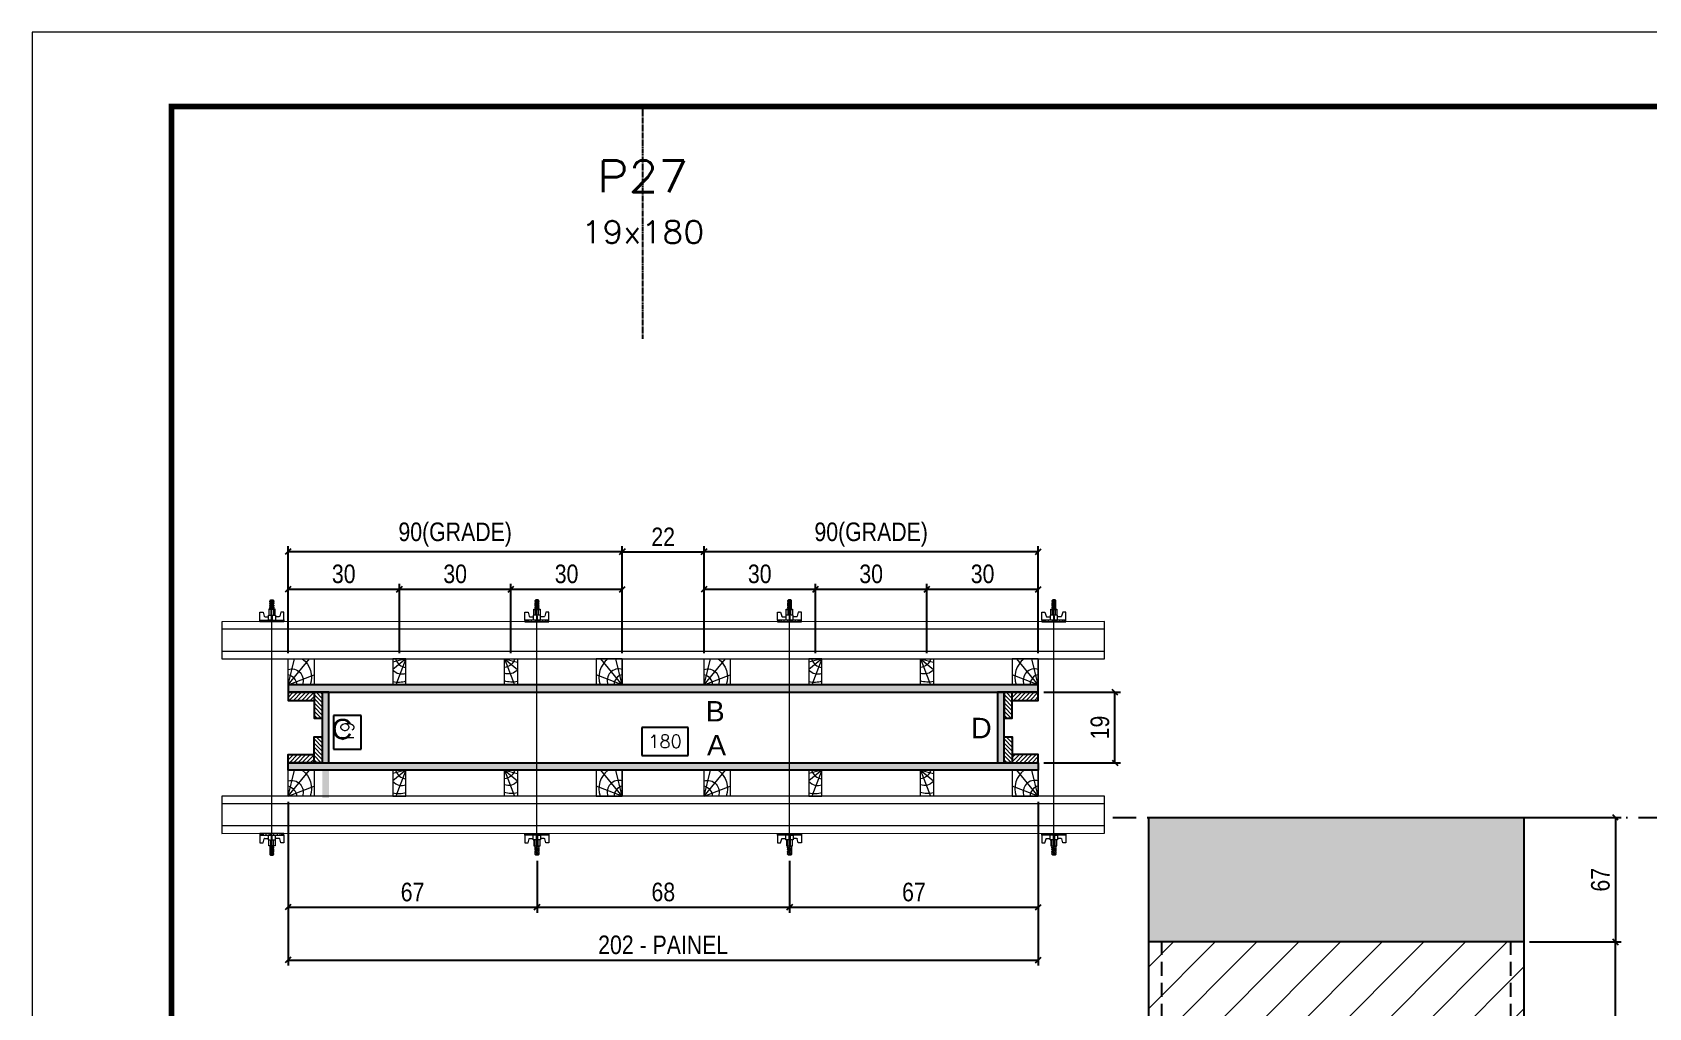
# Model space of a CAD drawing. Extents: x 14400 to 24104, y -21631 to 6985.
# Drawn here: x 17597 to 18467, y -1580 to -1055 of the extents above; entities that cross this region are included whole.
import ezdxf
from ezdxf.enums import TextEntityAlignment as Align

# ---------------------------------------------------------------- set-up
doc = ezdxf.new("R2010")
doc.units = 0
for name, pattern in [('DASHED', [0.75, 0.5, -0.25]), ('DIVIDE2', [0.625, 0.25, -0.125, 0, -0.125, 0, -0.125]), ('HIDDEN', [0.375, 0.25, -0.125])]:
    doc.linetypes.add(name, pattern=pattern)
for name, color, linetype in [('CHAPA', 1, 'Continuous'), ('COTA', 241, 'Continuous'), ('MEIO_PONT', 93, 'Continuous'), ('Nível', 160, 'Continuous'), ('Painéis', 200, 'Continuous'), ('SARR_2.2x7', 40, 'Continuous'), ('SARRAFO', 251, 'Continuous'), ('Texto de Titulo', 7, 'Continuous'), ('Texto Qtd Sarr', 242, 'Continuous'), ('TEXTO_GERAL', 7, 'Continuous')]:
    doc.layers.add(name, color=color, linetype=linetype)
for name, color, linetype, lineweight in [('Folhas', 255, 'Continuous', 9), ('Hachura', 251, 'Continuous', 9), ('Madeira', 126, 'Continuous', 18), ('Perfil Metálico', 224, 'Continuous', 18), ('SARRAFO DE PRESSAO', 251, 'DASHED', 9), ('Texto Seção', 7, 'Continuous', 15)]:
    doc.layers.add(name, color=color, linetype=linetype, lineweight=lineweight)
doc.styles.add('ARIAL', font='arial.ttf')
doc.styles.add('COTA TECNICA', font='techl___.ttf', dxfattribs={"height": 10})
doc.styles.add('COTA TECNICA 2X', font='techl___.ttf', dxfattribs={"height": 10})
doc.styles.add('ROMANS', font='romans.shx')
doc.dimstyles.new('PAINEL', dxfattribs={"dimtxt": 10, "dimasz": 3, "dimexe": 3, "dimexo": 3, "dimgap": 3, "dimtad": 1, "dimdec": 1, "dimzin": 12, "dimdsep": 46, "dimtxsty": 'COTA TECNICA', "dimblk1": 'OBLIQUE', "dimblk2": 'OBLIQUE', "dimsah": 1, "dimcen": 0.9, "dimclrd": 4, "dimclre": 4, "dimclrt": 240, "dimadec": 1, "dimazin": 3, "dimtfac": 1, "dimtdec": 1, "dimtmove": 0, "dimatfit": 3, "dimfxl": 1, "dimtolj": 1, "dimtzin": 12, "dimarcsym": 0})
doc.dimstyles.new('SECAO PILAR', dxfattribs={"dimtxt": 10, "dimasz": 3, "dimexe": 3, "dimexo": 3, "dimgap": 3, "dimtad": 1, "dimdec": 1, "dimlfac": 0.5, "dimzin": 12, "dimdsep": 46, "dimtxsty": 'COTA TECNICA 2X', "dimblk1": 'OBLIQUE', "dimblk2": 'OBLIQUE', "dimsah": 1, "dimcen": 0.9, "dimclrd": 256, "dimclre": 256, "dimclrt": 256, "dimadec": 1, "dimazin": 3, "dimtfac": 1, "dimtdec": 1, "dimtmove": 0, "dimatfit": 3, "dimfxl": 1, "dimtolj": 1, "dimtzin": 12, "dimarcsym": 0})
doc.dimstyles.new('SECÇÃO 2', dxfattribs={"dimtxt": 7, "dimasz": 6, "dimexe": 0.18, "dimexo": 2, "dimgap": -4, "dimtad": 3, "dimdec": 1, "dimlfac": 0.5, "dimzin": 12, "dimdsep": 46, "dimtxsty": 'ROMANS', "dimblk": 'ARCHTICK', "dimcen": 0.09, "dimse1": 1, "dimse2": 1, "dimsd1": 1, "dimsd2": 1, "dimclrd": 180, "dimclre": 5, "dimclrt": 1, "dimadec": 0, "dimazin": 3, "dimtfac": 1, "dimtdec": 1, "dimtofl": 0, "dimtmove": 0, "dimatfit": 3, "dimldrblk": 'ARCHTICK', "dimfxl": 1, "dimtolj": 1, "dimtzin": 0, "dimarcsym": 0})
pattern_1 = [(225, (8610.7295, -24339.967), (1.12253202, -1.12253202), [])]

# ---------------------------------------------------------------- blocks, each defined once
blk = doc.blocks.new('9999999999')
at = {"layer": 'Folhas'}
blk.add_lwpolyline([(98138.98, 34190.21), (99623.98, 34190.21), (99623.98, 35240.21), (98138.98, 35240.21)], close=True, dxfattribs=at)
at = {"layer": 'Folhas', "color": 30, "const_width": 3}
blk.add_lwpolyline([(98213.98, 34230.21), (99583.98, 34230.21), (99583.98, 35200.21), (98213.98, 35200.21)], close=True, dxfattribs=at)
blk = doc.blocks.new('*D1304')
at = {"layer": 'COTA', "color": 180, "lineweight": -2, "transparency": 16777216}
for p, q in [((17774.1, -1423.17), (17759.1, -1423.17)), ((17759.1, -1423.17), (17759.1, -1441.17)), ((17774.1, -1441.17), (17774.1, -1423.17)), ((17759.1, -1441.17), (17774.1, -1441.17))]:
    blk.add_line(p, q, dxfattribs=at)
at = {"layer": 'Defpoints', "color": 0, "transparency": 16777216}
for p in [(17774, -1410.56), (17774, -1448.56), (17778.1, -1448.56)]:
    blk.add_point(p, dxfattribs=at)
at = {"layer": 'COTA', "color": 1, "transparency": 16777216, "insert": (17766.6, -1432.17), "char_height": 7, "attachment_point": 5, "rotation": 90, "style": 'ROMANS'}
blk.add_mtext('\\A1;19', dxfattribs=at)
blk = doc.blocks.new('_ArchTick')
at = {"color": 0, "linetype": 'ByBlock', "const_width": 0.15}
blk.add_lwpolyline([(-0.5, -0.5), (0.5, 0.5)], dxfattribs=at)
blk = doc.blocks.new('*D1305')
at = {"layer": 'COTA', "color": 180, "lineweight": -2, "transparency": 16777216}
for p, q in [((17950.18, -1429.56), (17925.18, -1429.56)), ((17925.18, -1429.56), (17925.18, -1444.56)), ((17950.18, -1444.56), (17950.18, -1429.56)), ((17925.18, -1444.56), (17950.18, -1444.56))]:
    blk.add_line(p, q, dxfattribs=at)
at = {"layer": 'Defpoints', "color": 0, "transparency": 16777216}
for p in [(17756.68, -1448.56), (18116.68, -1448.56), (18116.68, -1448.56)]:
    blk.add_point(p, dxfattribs=at)
at = {"layer": 'COTA', "color": 1, "transparency": 16777216, "insert": (17937.68, -1437.06), "char_height": 7, "attachment_point": 5, "style": 'ROMANS'}
blk.add_mtext('\\A1;180', dxfattribs=at)
blk = doc.blocks.new('_Oblique')
at = {"color": 0, "linetype": 'ByBlock', "lineweight": -2}
blk.add_line((-0.5, -0.5), (0.5, 0.5), dxfattribs=at)
blk = doc.blocks.new('*D1306')
at = {"layer": 'COTA', "lineweight": -2, "transparency": 16777216}
for p, q in [((17734.68, -1469.55), (17734.68, -1557.72)), ((18138.68, -1469.51), (18138.68, -1557.72)), ((17734.68, -1554.72), (18138.68, -1554.72))]:
    blk.add_line(p, q, dxfattribs=at)
at = {"layer": 'Defpoints', "color": 0, "transparency": 16777216}
for p in [(17734.68, -1466.55), (18138.68, -1466.51), (18138.68, -1554.72)]:
    blk.add_point(p, dxfattribs=at)
at = {"layer": 'COTA', "lineweight": -2, "transparency": 16777216, "xscale": 3, "yscale": 3, "zscale": 3, "rotation": 180}
blk.add_blockref('_Oblique', (17734.68, -1554.72), dxfattribs=at)
at = {"layer": 'COTA', "lineweight": -2, "transparency": 16777216, "xscale": 3, "yscale": 3, "zscale": 3}
blk.add_blockref('_Oblique', (18138.68, -1554.72), dxfattribs=at)
at = {"layer": 'COTA', "transparency": 16777216, "insert": (17936.68, -1546.62), "char_height": 10, "attachment_point": 5, "style": 'COTA TECNICA 2X'}
blk.add_mtext('\\A1;202 - PAINEL', dxfattribs=at)
blk = doc.blocks.new('*D1307')
at = {"layer": 'COTA', "lineweight": -2, "transparency": 16777216}
for p, q in [((17734.68, -1469.56), (17734.68, -1529.3)), ((17868.75, -1501.33), (17868.75, -1529.3)), ((17734.68, -1526.3), (17868.75, -1526.3))]:
    blk.add_line(p, q, dxfattribs=at)
at = {"layer": 'Defpoints', "color": 0, "transparency": 16777216}
for p in [(17734.68, -1466.56), (17868.75, -1498.33), (17868.75, -1526.3)]:
    blk.add_point(p, dxfattribs=at)
at = {"layer": 'COTA', "lineweight": -2, "transparency": 16777216, "xscale": 3, "yscale": 3, "zscale": 3, "rotation": 180}
blk.add_blockref('_Oblique', (17734.68, -1526.3), dxfattribs=at)
at = {"layer": 'COTA', "lineweight": -2, "transparency": 16777216, "xscale": 3, "yscale": 3, "zscale": 3}
blk.add_blockref('_Oblique', (17868.75, -1526.3), dxfattribs=at)
at = {"layer": 'COTA', "transparency": 16777216, "insert": (17801.72, -1518.19), "char_height": 10, "attachment_point": 5, "style": 'COTA TECNICA 2X'}
blk.add_mtext('\\A1;67', dxfattribs=at)
blk = doc.blocks.new('*D1308')
at = {"layer": 'COTA', "lineweight": -2, "transparency": 16777216}
for p, q in [((18138.68, -1469.56), (18138.68, -1529.3)), ((18004.75, -1501.33), (18004.75, -1529.3)), ((18004.75, -1526.3), (18138.68, -1526.3))]:
    blk.add_line(p, q, dxfattribs=at)
at = {"layer": 'Defpoints', "color": 0, "transparency": 16777216}
for p in [(18138.68, -1466.56), (18004.75, -1498.33), (18138.68, -1526.3)]:
    blk.add_point(p, dxfattribs=at)
at = {"layer": 'COTA', "lineweight": -2, "transparency": 16777216, "xscale": 3, "yscale": 3, "zscale": 3, "rotation": 180}
blk.add_blockref('_Oblique', (18004.75, -1526.3), dxfattribs=at)
at = {"layer": 'COTA', "lineweight": -2, "transparency": 16777216, "xscale": 3, "yscale": 3, "zscale": 3}
blk.add_blockref('_Oblique', (18138.68, -1526.3), dxfattribs=at)
at = {"layer": 'COTA', "transparency": 16777216, "insert": (18071.72, -1518.19), "char_height": 10, "attachment_point": 5, "style": 'COTA TECNICA 2X'}
blk.add_mtext('\\A1;67', dxfattribs=at)
blk = doc.blocks.new('C')
at = {"layer": 'Hachura', "color": 0}
for p, q in [((0, 3.22), (0, -3.22)), ((0.45, 3.22), (0, 3.22)), ((0.46, 3.16), (0, 3.16)), ((0.46, 3.05), (0, 3.05)), ((0.46, 2.88), (0, 2.88)), ((0, 2.75), (0, -1.16)), ((0.46, 2.65), (0, 2.65)), ((0.46, 2.23), (0, 2.23)), ((0.46, 1.51), (0, 1.51)), ((0.39, 0.49), (0.17, 0.49)), ((0.45, -3.23), (0.45, 3.22)), ((0.45, 3.22), (2.58, 3.22)), ((1.74, 0.97), (0.45, 0.97)), ((1.45, 0.1), (0.45, 0.1)), ((1.35, 1.94), (1.35, 0.96)), ((2.58, 2.39), (1.47, 2.09)), ((1.74, -0.97), (1.74, 0.97)), ((1.74, 0.97), (1.74, 0.84)), ((1.74, 0.97), (1.74, 0.84)), ((1.74, 0.84), (3.35, 0.84)), ((3.35, 0.45), (1.74, 0.45)), ((2.58, 3.22), (2.58, 2.39)), ((3.32, 0.84), (3.32, -0.84)), ((3.35, 0.84), (3.35, -0.84)), ((3.68, 0.45), (3.35, 0.45)), ((3.84, -0.52), (3.35, 0.45)), ((3.35, 0.06), (3.67, -0.57)), ((3.68, 0.45), (4.16, -0.52)), ((3.72, 0.5), (4.25, -0.57)), ((4.37, -0.55), (3.83, 0.53)), ((4.15, 0.45), (3.93, 0.45)), ((4.42, -0.52), (3.93, 0.45)), ((4.15, 0.45), (4.26, 0.45)), ((4.26, 0.45), (4.74, -0.52)), ((4.3, 0.5), (4.83, -0.57)), ((4.95, -0.55), (4.41, 0.53)), ((4.51, 0.45), (4.84, 0.45)), ((5, -0.52), (4.51, 0.45)), ((4.84, 0.45), (5.32, -0.52)), ((4.88, 0.5), (5.41, -0.57)), ((5.53, -0.55), (4.99, 0.53)), ((5.58, -0.52), (5.09, 0.45)), ((5.42, 0.45), (5.09, 0.45)), ((5.58, -0.52), (5.09, 0.45)), ((5.42, 0.45), (5.74, -0.19)), ((5.46, 0.5), (5.74, -0.07)), ((5.74, 0.19), (5.57, 0.53)), ((5.74, 0.32), (5.68, 0.45)), ((5.68, 0.45), (5.74, 0.45)), ((5.74, 0.45), (5.9, 0.29)), ((5.74, 0.45), (5.74, -0.52)), ((5.9, -0.36), (5.9, 0.29)), ((0.45, 0), (0, 0)), ((0.46, -1.52), (0, -1.52)), ((0.46, -2.23), (0, -2.23)), ((0.46, -2.65), (0, -2.65)), ((0.46, -2.88), (0, -2.88)), ((0.46, -3.05), (0, -3.05)), ((0.46, -3.16), (0, -3.16)), ((0, -3.22), (2.57, -3.22)), ((0.08, -0.48), (0.29, -0.48)), ((0.29, -0.48), (0.4, -0.48)), ((0.45, 0), (0.45, -0.97)), ((0.45, -0.16), (1.45, -0.16)), ((0.45, -0.65), (0.45, -0.32)), ((0.45, -3.23), (0.45, -0.65)), ((0.45, -0.97), (1.74, -0.97)), ((1.35, -1.94), (1.35, -0.97)), ((2.58, -2.39), (1.47, -2.1)), ((3.35, -0.32), (1.74, -0.32)), ((3.35, -0.84), (1.74, -0.84)), ((2.58, -3.23), (2.58, -2.39)), ((3.35, -0.07), (3.58, -0.52)), ((3.35, -0.52), (3.58, -0.52)), ((3.84, -0.52), (4.16, -0.52)), ((4.42, -0.52), (4.74, -0.52)), ((4.63, -0.52), (4.74, -0.52)), ((5, -0.52), (5.32, -0.52)), ((5.58, -0.52), (5.74, -0.52)), ((5.74, -0.52), (5.9, -0.36)), ((5.74, -0.52), (5.74, -0.52))]:
    blk.add_line(p, q, dxfattribs=at)
for centre, radius, start, end in [((1.52, 1.94), 0.161, 104.7436, 180), ((1.44, -0.03), 0.129, 272.695, 87.305), ((3.81, 0.39), 0.143, 25.5688, 154.4312), ((4.39, 0.39), 0.143, 25.5688, 154.4312), ((4.97, 0.39), 0.143, 25.5688, 154.4312), ((5.55, 0.39), 0.143, 25.5688, 154.4312), ((0.17, -0.37), 0.174, 221.744, 317.8592), ((1.52, -1.94), 0.161, 180, 255.2564), ((3.71, -0.4), 0.174, 222.1408, 318.256), ((4.29, -0.4), 0.174, 222.1408, 318.256), ((4.87, -0.4), 0.174, 222.1408, 318.256), ((5.45, -0.4), 0.174, 222.1408, 318.256), ((5.61, -0.4), 0.174, 317.8592, 318.256)]:
    blk.add_arc(centre, radius, start, end, dxfattribs=at)
blk = doc.blocks.new('*D1309')
at = {"layer": 'COTA', "lineweight": -2, "transparency": 16777216}
for p, q in [((17868.75, -1501.33), (17868.75, -1529.3)), ((18004.75, -1501.33), (18004.75, -1529.3)), ((17868.75, -1526.3), (18004.75, -1526.3))]:
    blk.add_line(p, q, dxfattribs=at)
at = {"layer": 'Defpoints', "color": 0, "transparency": 16777216}
for p in [(17868.75, -1498.33), (18004.75, -1498.33), (18004.75, -1526.3)]:
    blk.add_point(p, dxfattribs=at)
at = {"layer": 'COTA', "lineweight": -2, "transparency": 16777216, "xscale": 3, "yscale": 3, "zscale": 3, "rotation": 180}
blk.add_blockref('_Oblique', (17868.75, -1526.3), dxfattribs=at)
at = {"layer": 'COTA', "lineweight": -2, "transparency": 16777216, "xscale": 3, "yscale": 3, "zscale": 3}
blk.add_blockref('_Oblique', (18004.75, -1526.3), dxfattribs=at)
at = {"layer": 'COTA', "transparency": 16777216, "insert": (17936.75, -1518.17), "char_height": 10, "attachment_point": 5, "style": 'COTA TECNICA 2X'}
blk.add_mtext('\\A1;68', dxfattribs=at)
blk = doc.blocks.new('*D1310')
at = {"layer": 'COTA', "lineweight": -2, "transparency": 16777216}
for p, q in [((17958.68, -1389.56), (17958.68, -1352.12)), ((17958.68, -1355.12), (18018.68, -1355.12)), ((18018.68, -1389.56), (18018.68, -1352.12))]:
    blk.add_line(p, q, dxfattribs=at)
at = {"layer": 'Defpoints', "color": 0, "transparency": 16777216}
for p in [(18018.68, -1355.12), (17958.68, -1392.56), (18018.68, -1392.56)]:
    blk.add_point(p, dxfattribs=at)
at = {"layer": 'COTA', "lineweight": -2, "transparency": 16777216, "xscale": 3, "yscale": 3, "zscale": 3, "rotation": 180}
blk.add_blockref('_Oblique', (17958.68, -1355.12), dxfattribs=at)
at = {"layer": 'COTA', "lineweight": -2, "transparency": 16777216, "xscale": 3, "yscale": 3, "zscale": 3}
blk.add_blockref('_Oblique', (18018.68, -1355.12), dxfattribs=at)
at = {"layer": 'COTA', "transparency": 16777216, "insert": (17988.68, -1346.9), "char_height": 10, "attachment_point": 5, "style": 'COTA TECNICA 2X'}
blk.add_mtext('\\A1;30', dxfattribs=at)
blk = doc.blocks.new('*D1311')
at = {"layer": 'COTA', "lineweight": -2, "transparency": 16777216}
for p, q in [((18018.68, -1389.56), (18018.68, -1352.12)), ((18018.68, -1355.12), (18078.68, -1355.12)), ((18078.68, -1389.56), (18078.68, -1352.12))]:
    blk.add_line(p, q, dxfattribs=at)
at = {"layer": 'Defpoints', "color": 0, "transparency": 16777216}
for p in [(18078.68, -1355.12), (18018.68, -1392.56), (18078.68, -1392.56)]:
    blk.add_point(p, dxfattribs=at)
at = {"layer": 'COTA', "lineweight": -2, "transparency": 16777216, "xscale": 3, "yscale": 3, "zscale": 3, "rotation": 180}
blk.add_blockref('_Oblique', (18018.68, -1355.12), dxfattribs=at)
at = {"layer": 'COTA', "lineweight": -2, "transparency": 16777216, "xscale": 3, "yscale": 3, "zscale": 3}
blk.add_blockref('_Oblique', (18078.68, -1355.12), dxfattribs=at)
at = {"layer": 'COTA', "transparency": 16777216, "insert": (18048.68, -1346.9), "char_height": 10, "attachment_point": 5, "style": 'COTA TECNICA 2X'}
blk.add_mtext('\\A1;30', dxfattribs=at)
blk = doc.blocks.new('*D1312')
at = {"layer": 'COTA', "lineweight": -2, "transparency": 16777216}
for p, q in [((18078.68, -1389.56), (18078.68, -1352.12)), ((18078.68, -1355.12), (18138.68, -1355.12)), ((18138.68, -1389.56), (18138.68, -1352.12))]:
    blk.add_line(p, q, dxfattribs=at)
at = {"layer": 'Defpoints', "color": 0, "transparency": 16777216}
for p in [(18138.68, -1355.12), (18078.68, -1392.56), (18138.68, -1392.56)]:
    blk.add_point(p, dxfattribs=at)
at = {"layer": 'COTA', "lineweight": -2, "transparency": 16777216, "xscale": 3, "yscale": 3, "zscale": 3, "rotation": 180}
blk.add_blockref('_Oblique', (18078.68, -1355.12), dxfattribs=at)
at = {"layer": 'COTA', "lineweight": -2, "transparency": 16777216, "xscale": 3, "yscale": 3, "zscale": 3}
blk.add_blockref('_Oblique', (18138.68, -1355.12), dxfattribs=at)
at = {"layer": 'COTA', "transparency": 16777216, "insert": (18108.68, -1346.9), "char_height": 10, "attachment_point": 5, "style": 'COTA TECNICA 2X'}
blk.add_mtext('\\A1;30', dxfattribs=at)
blk = doc.blocks.new('*D1313')
at = {"layer": 'COTA', "lineweight": -2, "transparency": 16777216}
for p, q in [((17958.68, -1389.56), (17958.68, -1331.92)), ((18138.68, -1334.92), (17958.68, -1334.92)), ((18138.68, -1389.56), (18138.68, -1331.92))]:
    blk.add_line(p, q, dxfattribs=at)
at = {"layer": 'Defpoints', "color": 0, "transparency": 16777216}
for p in [(17958.68, -1334.92), (17958.68, -1392.56), (18138.68, -1392.56)]:
    blk.add_point(p, dxfattribs=at)
at = {"layer": 'COTA', "lineweight": -2, "transparency": 16777216, "xscale": 3, "yscale": 3, "zscale": 3, "rotation": 180}
blk.add_blockref('_Oblique', (17958.68, -1334.92), dxfattribs=at)
at = {"layer": 'COTA', "lineweight": -2, "transparency": 16777216, "xscale": 3, "yscale": 3, "zscale": 3}
blk.add_blockref('_Oblique', (18138.68, -1334.92), dxfattribs=at)
at = {"layer": 'COTA', "transparency": 16777216, "insert": (18048.68, -1325.7), "char_height": 10, "attachment_point": 5, "style": 'COTA TECNICA 2X'}
blk.add_mtext('\\A1;90(GRADE)', dxfattribs=at)
blk = doc.blocks.new('*D1314')
at = {"layer": 'COTA', "lineweight": -2, "transparency": 16777216}
for p, q in [((18141.68, -1410.56), (18182.98, -1410.56)), ((18179.98, -1448.56), (18179.98, -1410.56)), ((18141.68, -1448.56), (18182.98, -1448.56))]:
    blk.add_line(p, q, dxfattribs=at)
at = {"layer": 'Defpoints', "color": 0, "transparency": 16777216}
for p in [(18138.68, -1410.56), (18179.98, -1410.56), (18138.68, -1448.56)]:
    blk.add_point(p, dxfattribs=at)
at = {"layer": 'COTA', "lineweight": -2, "transparency": 16777216, "xscale": 3, "yscale": 3, "zscale": 3}
for p, rotation in [((18179.98, -1410.56), 90), ((18179.98, -1448.56), 270)]:
    blk.add_blockref('_Oblique', p, dxfattribs=dict(at, rotation=rotation))
at = {"layer": 'COTA', "transparency": 16777216, "insert": (18171.89, -1429.56), "char_height": 10, "attachment_point": 5, "rotation": 90, "style": 'COTA TECNICA 2X'}
blk.add_mtext('\\A1;19', dxfattribs=at)
blk = doc.blocks.new('PONTALETE')
at = {"layer": 'Madeira'}
for q in [(2.71, 7), (7, 5.76), (7, 1.74)]:
    blk.add_line((0, 0), q, dxfattribs=at)
blk.add_lwpolyline([(0, 0), (7, 0), (7, 7), (0, 7)], close=True, dxfattribs=at)
for centre, radius, start, end in [((2.04, 0.06), 6.23, 37.2818, 109.0913), ((1.09, 0.9), 3.19, 343.603, 109.9847), ((-0.21, -0.78), 3.09, 14.6322, 86.0383)]:
    blk.add_arc(centre, radius, start, end, dxfattribs=at)
blk = doc.blocks.new('MEIO PONTALETE')
at = {"layer": 'Madeira'}
for q in [(2.71, 7), (3.5, 2.88), (3.5, 0.87)]:
    blk.add_line((0, 0), q, dxfattribs=at)
blk.add_lwpolyline([(0, 0), (3.5, 0), (3.5, 7), (0, 7)], close=True, dxfattribs=at)
for centre, radius, start, end in [((2.04, 0.06), 6.23, 76.4499, 109.0913), ((1.09, 0.9), 3.19, 40.9063, 109.9847), ((-0.21, -0.78), 3.09, 14.6322, 86.0383)]:
    blk.add_arc(centre, radius, start, end, dxfattribs=at)
blk = doc.blocks.new('*D1315')
at = {"layer": 'COTA', "lineweight": -2, "transparency": 16777216}
for p, q in [((17734.66, -1389.56), (17734.66, -1352.12)), ((17734.66, -1355.12), (17794.66, -1355.12)), ((17794.66, -1389.56), (17794.66, -1352.12))]:
    blk.add_line(p, q, dxfattribs=at)
at = {"layer": 'Defpoints', "color": 0, "transparency": 16777216}
for p in [(17794.66, -1355.12), (17734.66, -1392.56), (17794.66, -1392.56)]:
    blk.add_point(p, dxfattribs=at)
at = {"layer": 'COTA', "lineweight": -2, "transparency": 16777216, "xscale": 3, "yscale": 3, "zscale": 3, "rotation": 180}
blk.add_blockref('_Oblique', (17734.66, -1355.12), dxfattribs=at)
at = {"layer": 'COTA', "lineweight": -2, "transparency": 16777216, "xscale": 3, "yscale": 3, "zscale": 3}
blk.add_blockref('_Oblique', (17794.66, -1355.12), dxfattribs=at)
at = {"layer": 'COTA', "transparency": 16777216, "insert": (17764.66, -1346.9), "char_height": 10, "attachment_point": 5, "style": 'COTA TECNICA 2X'}
blk.add_mtext('\\A1;30', dxfattribs=at)
blk = doc.blocks.new('*D1316')
at = {"layer": 'COTA', "lineweight": -2, "transparency": 16777216}
for p, q in [((17794.66, -1389.56), (17794.66, -1352.12)), ((17794.66, -1355.12), (17854.66, -1355.12)), ((17854.66, -1389.56), (17854.66, -1352.12))]:
    blk.add_line(p, q, dxfattribs=at)
at = {"layer": 'Defpoints', "color": 0, "transparency": 16777216}
for p in [(17854.66, -1355.12), (17794.66, -1392.56), (17854.66, -1392.56)]:
    blk.add_point(p, dxfattribs=at)
at = {"layer": 'COTA', "lineweight": -2, "transparency": 16777216, "xscale": 3, "yscale": 3, "zscale": 3, "rotation": 180}
blk.add_blockref('_Oblique', (17794.66, -1355.12), dxfattribs=at)
at = {"layer": 'COTA', "lineweight": -2, "transparency": 16777216, "xscale": 3, "yscale": 3, "zscale": 3}
blk.add_blockref('_Oblique', (17854.66, -1355.12), dxfattribs=at)
at = {"layer": 'COTA', "transparency": 16777216, "insert": (17824.66, -1346.9), "char_height": 10, "attachment_point": 5, "style": 'COTA TECNICA 2X'}
blk.add_mtext('\\A1;30', dxfattribs=at)
blk = doc.blocks.new('*D1317')
at = {"layer": 'COTA', "lineweight": -2, "transparency": 16777216}
for p, q in [((17854.66, -1389.56), (17854.66, -1352.12)), ((17854.66, -1355.12), (17914.66, -1355.12)), ((17914.66, -1389.56), (17914.66, -1352.12))]:
    blk.add_line(p, q, dxfattribs=at)
at = {"layer": 'Defpoints', "color": 0, "transparency": 16777216}
for p in [(17914.66, -1355.12), (17854.66, -1392.56), (17914.66, -1392.56)]:
    blk.add_point(p, dxfattribs=at)
at = {"layer": 'COTA', "lineweight": -2, "transparency": 16777216, "xscale": 3, "yscale": 3, "zscale": 3, "rotation": 180}
blk.add_blockref('_Oblique', (17854.66, -1355.12), dxfattribs=at)
at = {"layer": 'COTA', "lineweight": -2, "transparency": 16777216, "xscale": 3, "yscale": 3, "zscale": 3}
blk.add_blockref('_Oblique', (17914.66, -1355.12), dxfattribs=at)
at = {"layer": 'COTA', "transparency": 16777216, "insert": (17884.66, -1346.9), "char_height": 10, "attachment_point": 5, "style": 'COTA TECNICA 2X'}
blk.add_mtext('\\A1;30', dxfattribs=at)
blk = doc.blocks.new('*D1318')
at = {"layer": 'COTA', "lineweight": -2, "transparency": 16777216}
for p, q in [((17734.66, -1389.56), (17734.66, -1331.92)), ((17914.66, -1334.92), (17734.66, -1334.92)), ((17914.66, -1389.56), (17914.66, -1331.92))]:
    blk.add_line(p, q, dxfattribs=at)
at = {"layer": 'Defpoints', "color": 0, "transparency": 16777216}
for p in [(17734.66, -1334.92), (17734.66, -1392.56), (17914.66, -1392.56)]:
    blk.add_point(p, dxfattribs=at)
at = {"layer": 'COTA', "lineweight": -2, "transparency": 16777216, "xscale": 3, "yscale": 3, "zscale": 3, "rotation": 180}
blk.add_blockref('_Oblique', (17734.66, -1334.92), dxfattribs=at)
at = {"layer": 'COTA', "lineweight": -2, "transparency": 16777216, "xscale": 3, "yscale": 3, "zscale": 3}
blk.add_blockref('_Oblique', (17914.66, -1334.92), dxfattribs=at)
at = {"layer": 'COTA', "transparency": 16777216, "insert": (17824.66, -1325.7), "char_height": 10, "attachment_point": 5, "style": 'COTA TECNICA 2X'}
blk.add_mtext('\\A1;90(GRADE)', dxfattribs=at)
blk = doc.blocks.new('*D1319')
at = {"layer": 'COTA', "lineweight": -2, "transparency": 16777216}
for p, q in [((17914.68, -1389.59), (17914.68, -1331.92)), ((17914.68, -1334.92), (17958.68, -1334.92)), ((17958.68, -1389.59), (17958.68, -1331.92))]:
    blk.add_line(p, q, dxfattribs=at)
at = {"layer": 'Defpoints', "color": 0, "transparency": 16777216}
for p in [(17958.68, -1334.92), (17914.68, -1392.59), (17958.68, -1392.59)]:
    blk.add_point(p, dxfattribs=at)
at = {"layer": 'COTA', "lineweight": -2, "transparency": 16777216, "xscale": 3, "yscale": 3, "zscale": 3, "rotation": 180}
blk.add_blockref('_Oblique', (17914.68, -1334.92), dxfattribs=at)
at = {"layer": 'COTA', "lineweight": -2, "transparency": 16777216, "xscale": 3, "yscale": 3, "zscale": 3}
blk.add_blockref('_Oblique', (17958.68, -1334.92), dxfattribs=at)
at = {"layer": 'COTA', "transparency": 16777216, "insert": (17936.68, -1326.92), "char_height": 10, "attachment_point": 5, "style": 'COTA TECNICA 2X'}
blk.add_mtext('\\A1;22', dxfattribs=at)
blk = doc.blocks.new('titulo1')
at = {"layer": 'Defpoints', "color": 252, "linetype": 'HIDDEN', "ltscale": 2}
blk.add_line((0, 0), (0, 125), dxfattribs=at)
at = {"layer": 'Defpoints', "style": 'ROMANS', "oblique": 15}
blk.add_attdef('FOLHA', text='', height=10, dxfattribs=at).set_placement((0, 15.58), align=Align.MIDDLE_CENTER)
at = {"layer": 'Texto Qtd Sarr', "color": 3, "style": 'ROMANS', "oblique": 15}
for tag, height, p in [('TITULO', 17, (0, 71.45)), ('SEÇÃO', 12, (0, 41.55))]:
    blk.add_attdef(tag, text='', height=height, dxfattribs=at).set_placement(p, align=Align.MIDDLE_CENTER)
blk = doc.blocks.new('*D1326')
at = {"layer": 'COTA', "color": 4, "lineweight": -2, "transparency": 16777216}
for p, q in [((18403.15, -1545.02), (18452.52, -1545.02)), ((18449.52, -1642.02), (18449.52, -1545.02)), ((18403.15, -1642.02), (18452.52, -1642.02))]:
    blk.add_line(p, q, dxfattribs=at)
at = {"layer": 'Defpoints', "color": 0, "transparency": 16777216}
for p in [(18400.15, -1545.02), (18449.52, -1545.02), (18400.15, -1642.02)]:
    blk.add_point(p, dxfattribs=at)
at = {"layer": 'COTA', "color": 4, "lineweight": -2, "transparency": 16777216, "xscale": 3, "yscale": 3, "zscale": 3}
for p, rotation in [((18449.52, -1545.02), 90), ((18449.52, -1642.02), 270)]:
    blk.add_blockref('_Oblique', p, dxfattribs=dict(at, rotation=rotation))
at = {"layer": 'COTA', "color": 240, "transparency": 16777216, "insert": (18441.42, -1593.52), "char_height": 10, "attachment_point": 5, "rotation": 90, "style": 'COTA TECNICA'}
blk.add_mtext('\\A1;97', dxfattribs=at)
blk = doc.blocks.new('*D2077')
at = {"layer": 'COTA', "color": 4, "lineweight": -2, "transparency": 16777216}
for p, q in [((18403.15, -1478.02), (18452.52, -1478.02)), ((18449.52, -1478.02), (18449.52, -1545.02)), ((18403.15, -1545.02), (18452.52, -1545.02))]:
    blk.add_line(p, q, dxfattribs=at)
at = {"layer": 'Defpoints', "color": 0, "transparency": 16777216}
for p in [(18400.15, -1478.02), (18400.15, -1545.02), (18449.52, -1545.02)]:
    blk.add_point(p, dxfattribs=at)
at = {"layer": 'COTA', "color": 4, "lineweight": -2, "transparency": 16777216, "xscale": 3, "yscale": 3, "zscale": 3}
for p, rotation in [((18449.52, -1478.02), 90), ((18449.52, -1545.02), 270)]:
    blk.add_blockref('_Oblique', p, dxfattribs=dict(at, rotation=rotation))
at = {"layer": 'COTA', "color": 240, "transparency": 16777216, "insert": (18441.42, -1511.52), "char_height": 10, "attachment_point": 5, "rotation": 90, "style": 'COTA TECNICA'}
blk.add_mtext('\\A1;67', dxfattribs=at)

msp = doc.modelspace()

# ---------------------------------------------------------------- hatches: boundary and pattern name
at = {"layer": 'COTA'}
h = msp.add_hatch(dxfattribs=at)
h.set_pattern_fill('AR-CONC', color=256, scale=0.03)
h.set_pattern_definition([(50, (-62.4107, 0), (5.4655401, -0.4781726), [0.5715, -6.2865]), (355, (-62.4107, 0), (-1.0573026, 5.7317054), [0.4572, -5.0292175]), (100.451445, (-61.955, -0.04), (4.4082374, 5.2535326), [0.4857003, -5.3427073]), (46.1842, (-62.411, 1.524), (8.1323712, -1.2612698), [0.85725, -9.42975]), (96.63556, (-61.733, 1.419), (7.122124, 7.4227837), [0.7285507, -8.0140682]), (351.18415, (-62.411, 1.524), (7.122124, 7.4227837), [0.685799, -7.543792]), (21, (-61.6487, 1.143), (4.5484317, -3.067956), [0.5715, -6.2865]), (326, (-61.6487, 1.143), (1.8540609, 5.525639), [0.4572, -5.0292]), (71.451445, (-61.2697, 0.8873), (6.4024926, 2.457683), [0.4857003, -5.3426981]), (37.5, (-62.4107, 0), (0.0926581, 2.53665117), [0, -4.96824, 0, -5.1054, 0, -5.04825]), (7.5, (-62.4107, 0), (2.00458988, 3.00541724), [0, -2.91084, 0, -4.85394, 0, -1.92405]), (327.5, (-64.11, 0), (4.06771786, -0.17186232), [0, -1.905, 0, -5.9436, 0, -7.8867]), (317.5, (-64.872, 0), (4.44387544, 0.7627947), [0, -2.4765, 0, -3.94716, 0, -5.6007])])
h.paths.add_polyline_path([(18400.15, -1545.02), (18400.15, -1478.02), (18198.15, -1478.02), (18198.15, -1545.02)])
at = {"layer": 'Hachura'}
h = msp.add_hatch(color=256, dxfattribs=at)
h.dxf.hatch_style = 1
h.paths.add_polyline_path([(18138.68, -1410.56), (18138.68, -1406.56), (17734.68, -1406.56), (17734.68, -1410.56)])
h = msp.add_hatch(dxfattribs=at)
h.set_pattern_fill('ANSI31', color=256, scale=0.5, angle=180, style=0)
h.set_pattern_definition(pattern_1)
h.paths.add_polyline_path([(17748.68, -1410.56), (17748.68, -1414.96), (17734.68, -1414.96), (17734.68, -1410.56)])
h = msp.add_hatch(dxfattribs=at)
h.set_pattern_fill('ANSI31', color=256, scale=0.5, angle=270, style=0)
h.set_pattern_definition([(315, (40644.4895, -10913.5106), (1.12253202, 1.12253202), [])])
h.paths.add_polyline_path([(17753.08, -1424.56), (17748.68, -1424.56), (17748.68, -1410.56), (17753.08, -1410.56)])
h = msp.add_hatch(color=256, dxfattribs=at)
h.dxf.hatch_style = 1
h.paths.add_polyline_path([(17753.08, -1467.56), (17756.68, -1467.56), (17756.68, -1410.56), (17753.08, -1410.56)])
h = msp.add_hatch(color=256, dxfattribs=at)
h.dxf.hatch_style = 1
h.paths.add_polyline_path([(18116.68, -1448.56), (18120.28, -1448.56), (18120.28, -1410.56), (18116.68, -1410.56)])
h = msp.add_hatch(dxfattribs=at)
h.set_pattern_fill('ANSI31', color=256, scale=0.5, angle=270, style=0)
h.set_pattern_definition([(315, (41016.0895, -10913.5106), (1.12253202, 1.12253202), [])])
h.paths.add_polyline_path([(18124.68, -1424.56), (18120.28, -1424.56), (18120.28, -1410.56), (18124.68, -1410.56)])
h = msp.add_hatch(dxfattribs=at)
h.set_pattern_fill('ANSI31', color=256, scale=0.5, angle=180, style=0)
h.set_pattern_definition([(225, (9000.7295, -24339.967), (1.12253202, -1.12253202), [])])
h.paths.add_polyline_path([(18138.68, -1410.56), (18138.68, -1414.96), (18124.68, -1414.96), (18124.68, -1410.56)])
h = msp.add_hatch(dxfattribs=at)
h.set_pattern_fill('ANSI31', color=256, scale=0.5, angle=270, style=0)
h.set_pattern_definition([(315, (40644.4895, -10901.5106), (1.12253202, 1.12253202), [])])
h.paths.add_polyline_path([(17753.08, -1434.56), (17748.68, -1434.56), (17748.68, -1448.56), (17753.08, -1448.56)])
h = msp.add_hatch(dxfattribs=at)
h.set_pattern_fill('ANSI31', color=256, scale=0.5, angle=270, style=0)
h.set_pattern_definition([(315, (41016.0895, -10901.5106), (1.12253202, 1.12253202), [])])
h.paths.add_polyline_path([(18124.68, -1434.56), (18120.28, -1434.56), (18120.28, -1448.56), (18124.68, -1448.56)])
h = msp.add_hatch(dxfattribs=at)
h.set_pattern_fill('ANSI31', color=256, scale=0.5, angle=180, style=0)
h.set_pattern_definition(pattern_1)
h.paths.add_polyline_path([(17748.68, -1448.56), (17748.68, -1444.16), (17734.68, -1444.16), (17734.68, -1448.56)])
h = msp.add_hatch(dxfattribs=at)
h.set_pattern_fill('ANSI31', color=256, scale=0.5, angle=180, style=0)
h.set_pattern_definition([(225, (8635.7295, -24339.967), (1.12253202, -1.12253202), [])])
h.paths.add_polyline_path([(18124.68, -1448.56), (18124.68, -1444.16), (18138.68, -1444.16), (18138.68, -1448.56)])
h = msp.add_hatch(color=256, dxfattribs=at)
h.dxf.hatch_style = 1
h.paths.add_polyline_path([(18138.68, -1448.56), (18138.68, -1452.56), (17734.68, -1452.56), (17734.68, -1448.56)])
at = {"layer": 'Hachura', "linetype": 'ByBlock'}
h = msp.add_hatch(dxfattribs=at)
h.set_pattern_fill('ANSI31', color=256, scale=5)
h.paths.add_polyline_path([(18400.15, -1545.02), (18198.15, -1545.02), (18198.15, -1642.02), (18400.15, -1642.02)])
h.paths.add_polyline_path([(18400.15, -1642.02), (18198.15, -1642.02), (18198.15, -1764.02), (18400.15, -1764.02)])
h.paths.add_polyline_path([(18718.13, -1642.02), (18516.13, -1642.02), (18516.13, -1764.02), (18718.13, -1764.02)])
h.paths.add_polyline_path([(18718.13, -1616.02), (18516.13, -1616.02), (18516.13, -1642.02), (18718.13, -1642.02)])
h.paths.add_polyline_path([(18718.13, -1494.02), (18516.13, -1494.02), (18516.13, -1616.02), (18718.13, -1616.02)])

# ---------------------------------------------------------------- linework, layer by layer
at = {"layer": 'CHAPA'}
for points in [[(18138.68, -1410.56), (18138.68, -1406.56), (17734.68, -1406.56), (17734.68, -1410.56)], [(18116.68, -1448.56), (18120.28, -1448.56), (18120.28, -1410.56), (18116.68, -1410.56)], [(18138.68, -1448.56), (18138.68, -1452.56), (17734.68, -1452.56), (17734.68, -1448.56)]]:
    msp.add_lwpolyline(points, close=True, dxfattribs=at)
msp.add_lwpolyline([(17753.08, -1448.56), (17756.68, -1448.56), (17756.68, -1410.56), (17753.08, -1410.56), (17753.08, -1448.56)], dxfattribs=at)
at = {"layer": 'COTA'}
for p, q in [((18198.15, -1545.02), (18198.15, -1478.02)), ((18198.15, -1478.02), (18400.15, -1478.02)), ((18400.15, -1478.02), (18400.15, -1545.02))]:
    msp.add_line(p, q, dxfattribs=at)
at = {"layer": 'Hachura'}
for p, q in [((17725.99, -1497.33), (17725.99, -1365.59)), ((17868.68, -1497.33), (17868.68, -1365.59)), ((18004.68, -1497.33), (18004.68, -1365.59)), ((18147.07, -1497.33), (18147.07, -1365.59))]:
    msp.add_line(p, q, dxfattribs=at)
at = {"layer": 'Madeira'}
for points in [[(17734.68, -1406.56), (17734.68, -1392.56), (17914.68, -1392.56), (17914.68, -1406.56)], [(17958.68, -1406.56), (17958.68, -1392.56), (18138.68, -1392.56), (18138.68, -1406.56)], [(17734.68, -1466.56), (17734.68, -1452.56), (17914.68, -1452.56), (17914.68, -1466.56)], [(17958.68, -1466.56), (17958.68, -1452.56), (18138.68, -1452.56), (18138.68, -1466.56)]]:
    msp.add_lwpolyline(points, close=True, dxfattribs=at)
at = {"layer": 'Nível', "color": 4, "linetype": 'DIVIDE2', "ltscale": 50}
msp.add_line((18178.83, -1478.02), (19041.97, -1478.02), dxfattribs=at)
at = {"layer": 'Painéis'}
for p, q in [((18198.15, -1764.02), (18198.15, -1545.02)), ((18400.15, -1545.02), (18198.15, -1545.02)), ((18400.15, -1545.02), (18400.15, -1764.02))]:
    msp.add_line(p, q, dxfattribs=at)
at = {"layer": 'Perfil Metálico'}
for p, q in [((18174.4, -1376.62), (17698.96, -1376.62)), ((18174.4, -1388.62), (17698.96, -1388.62)), ((18174.4, -1470.56), (17698.96, -1470.56)), ((18174.4, -1482.56), (17698.96, -1482.56))]:
    msp.add_line(p, q, dxfattribs=at)
for points in [[(18174.4, -1392.56), (18174.4, -1372.56), (17698.96, -1372.62), (17698.96, -1392.62)], [(17698.96, -1466.56), (17698.96, -1486.56), (18174.4, -1486.5), (18174.4, -1466.5)]]:
    msp.add_lwpolyline(points, close=True, dxfattribs=at)
at = {"layer": 'SARR_2.2x7', "linetype": 'HIDDEN', "ltscale": 30}
for p, q in [((18205.15, -1642.02), (18205.15, -1545.02)), ((18393.15, -1642.02), (18393.15, -1545.02))]:
    msp.add_line(p, q, dxfattribs=at)
at = {"layer": 'SARRAFO'}
for points in [[(17748.68, -1410.56), (17734.68, -1410.56), (17734.68, -1414.96), (17748.68, -1414.96)], [(17753.08, -1410.56), (17748.68, -1410.56), (17748.68, -1424.56), (17753.08, -1424.56)], [(18124.68, -1414.96), (18138.68, -1414.96), (18138.68, -1410.56), (18124.68, -1410.56)], [(17753.08, -1448.56), (17748.68, -1448.56), (17748.68, -1434.56), (17753.08, -1434.56)], [(17748.68, -1448.56), (17734.68, -1448.56), (17734.68, -1444.16), (17748.68, -1444.16)], [(18124.68, -1448.56), (18138.68, -1448.56), (18138.68, -1444.16), (18124.68, -1444.16)]]:
    msp.add_lwpolyline(points, dxfattribs=at)
for points in [[(18120.28, -1410.56), (18120.28, -1424.56), (18124.68, -1424.56), (18124.68, -1410.56)], [(18120.28, -1448.56), (18120.28, -1434.56), (18124.68, -1434.56), (18124.68, -1448.56)]]:
    msp.add_lwpolyline(points, close=True, dxfattribs=at)

# ---------------------------------------------------------------- block references
at = {"layer": 'Hachura', "linetype": 'Continuous', "yscale": 2, "zscale": 2}
for p, xscale, rotation in [((17726, -1372.59), -2, 270), ((17868.67, -1372.59), 2, 90.00000000000001), ((18004.67, -1372.59), 2, 90.00000000000001), ((18147.06, -1372.59), 2, 90.00000000000001), ((17725.99, -1486.53), 2, 270), ((17868.68, -1486.53), -2, 90), ((18004.68, -1486.53), -2, 90), ((18147.07, -1486.53), -2, 90)]:
    msp.add_blockref('C', p, dxfattribs=dict(at, xscale=xscale, rotation=rotation))
at = {"layer": 'MEIO_PONT'}
for name, p, xscale, yscale, zscale, rotation in [('PONTALETE', (17734.68, -1406.56), -2, 2, 2, 270), ('MEIO PONTALETE', (17798.18, -1392.56), 1.999999997962732, 1.999999997962732, 1.999999997962732, 180), ('MEIO PONTALETE', (17851.18, -1392.56), -1.999999997962732, 1.999999997962732, 1.999999997962732, 180), ('PONTALETE', (17914.68, -1406.56), 2, 2, 2, 89.99999999999997), ('PONTALETE', (17958.68, -1406.56), -2, 2, 2, 270), ('MEIO PONTALETE', (18022.18, -1392.56), 1.999999997962732, 1.999999997962732, 1.999999997962732, 180), ('MEIO PONTALETE', (18075.18, -1392.56), -1.999999997962732, 1.999999997962732, 1.999999997962732, 180), ('PONTALETE', (18138.68, -1406.56), 2, 2, 2, 89.99999999999997), ('PONTALETE', (17734.68, -1466.56), -2, 2, 2, 270), ('MEIO PONTALETE', (17798.18, -1452.56), 1.999999997962732, 1.999999997962732, 1.999999997962732, 180), ('MEIO PONTALETE', (17851.18, -1452.56), -1.999999997962732, 1.999999997962732, 1.999999997962732, 180), ('PONTALETE', (17914.68, -1466.56), 2, 2, 2, 89.99999999999997), ('PONTALETE', (17958.68, -1466.56), -2, 2, 2, 270), ('MEIO PONTALETE', (18022.18, -1452.56), 1.999999997962732, 1.999999997962732, 1.999999997962732, 180), ('MEIO PONTALETE', (18075.18, -1452.56), -1.999999997962732, 1.999999997962732, 1.999999997962732, 180), ('PONTALETE', (18138.68, -1466.56), 2, 2, 2, 89.99999999999997)]:
    msp.add_blockref(name, p, dxfattribs=dict(at, xscale=xscale, yscale=yscale, zscale=zscale, rotation=rotation))
at = {"layer": 'SARRAFO DE PRESSAO', "color": 6, "linetype": 'ByBlock'}
msp.add_blockref('9999999999', (-80542.01, -36295.5), dxfattribs=at)
at = {"layer": 'Texto Seção'}
ref = msp.add_blockref('titulo1', (17925.68, -1220.3), dxfattribs=at)
ref.add_attrib('TITULO', 'P27', dxfattribs={"layer": 'Texto de Titulo', "color": 7, "height": 17, "style": 'ROMANS', "width": 1.1}).set_placement((17925.68, -1132.8), align=Align.MIDDLE_CENTER)
ref.add_attrib('SEÇÃO', '19x180', dxfattribs={"layer": 'Texto de Titulo', "color": 7, "height": 12, "style": 'ROMANS', "width": 1.1}).set_placement((17925.68, -1162.8), align=Align.MIDDLE_CENTER)

# ---------------------------------------------------------------- texts
at = {"layer": 'TEXTO_GERAL', "style": 'ARIAL'}
for s, p in [('B', (17964.67, -1420.81)), ('C', (17763.7, -1430.41)), ('D', (18108.04, -1429.84)), ('A', (17965.42, -1439.04))]:
    msp.add_text(s, height=11, dxfattribs=at).set_placement(p, align=Align.MIDDLE_CENTER)

# ---------------------------------------------------------------- dimensions: what is measured, and where the dimension line sits
at = {"layer": 'COTA'}
for base, p1, p2, text, picture, middle in [((17734.66, -1334.92), (17914.66, -1392.56), (17734.66, -1392.56), '<>(GRADE)', '*D1318', (17824.66, -1325.7)), ((17958.68, -1334.92), (18138.68, -1392.56), (17958.68, -1392.56), '<>(GRADE)', '*D1313', (18048.68, -1325.7)), ((18138.68, -1554.72), (17734.68, -1466.55), (18138.68, -1466.51), '<> - PAINEL', '*D1306', (17936.68, -1546.62))]:
    dim = msp.add_linear_dim(base=base, p1=p1, p2=p2, text=text, dimstyle='SECAO PILAR', dxfattribs=at)
    dim.commit()
    dim.dimension.update_dxf_attribs({"geometry": picture, "text_midpoint": middle})
for base, p1, p2, picture, middle in [((17958.68, -1334.92), (17914.68, -1392.59), (17958.68, -1392.59), '*D1319', (17936.68, -1326.92)), ((17794.66, -1355.12), (17734.66, -1392.56), (17794.66, -1392.56), '*D1315', (17764.66, -1346.9)), ((17854.66, -1355.12), (17794.66, -1392.56), (17854.66, -1392.56), '*D1316', (17824.66, -1346.9)), ((17914.66, -1355.12), (17854.66, -1392.56), (17914.66, -1392.56), '*D1317', (17884.66, -1346.9)), ((18018.68, -1355.12), (17958.68, -1392.56), (18018.68, -1392.56), '*D1310', (17988.68, -1346.9)), ((18078.68, -1355.12), (18018.68, -1392.56), (18078.68, -1392.56), '*D1311', (18048.68, -1346.9)), ((18138.68, -1355.12), (18078.68, -1392.56), (18138.68, -1392.56), '*D1312', (18108.68, -1346.9)), ((17868.75, -1526.3), (17734.68, -1466.56), (17868.75, -1498.33), '*D1307', (17801.72, -1518.19)), ((18138.68, -1526.3), (18004.75, -1498.33), (18138.68, -1466.56), '*D1308', (18071.72, -1518.19)), ((18004.75, -1526.3), (17868.75, -1498.33), (18004.75, -1498.33), '*D1309', (17936.75, -1518.17))]:
    dim = msp.add_linear_dim(base=base, p1=p1, p2=p2, dimstyle='SECAO PILAR', dxfattribs=at)
    dim.commit()
    dim.dimension.update_dxf_attribs({"geometry": picture, "text_midpoint": middle})
for base, p1, p2, dimstyle, picture, middle in [((18179.98, -1410.56), (18138.68, -1448.56), (18138.68, -1410.56), 'SECAO PILAR', '*D1314', (18171.89, -1429.56)), ((18449.52, -1545.02), (18400.15, -1478.02), (18400.15, -1545.02), 'PAINEL', '*D2077', (18441.42, -1511.52)), ((18449.52, -1545.02), (18400.15, -1642.02), (18400.15, -1545.02), 'PAINEL', '*D1326', (18441.42, -1593.52))]:
    dim = msp.add_linear_dim(base=base, p1=p1, p2=p2, angle=90, dimstyle=dimstyle, dxfattribs=at)
    dim.commit()
    dim.dimension.update_dxf_attribs({"geometry": picture, "text_midpoint": middle})
dim = msp.add_linear_dim(base=(17778.1, -1448.56), p1=(17774, -1410.56), p2=(17774, -1448.56), angle=270, dimstyle='SECÇÃO 2', dxfattribs=at)
dim.commit()
dim.dimension.update_dxf_attribs({"geometry": '*D1304', "text_midpoint": (17778.1, -1432.17), "dimtype": 160})
dim = msp.add_linear_dim(base=(18116.68, -1448.56), p1=(17756.68, -1448.56), p2=(18116.68, -1448.56), dimstyle='SECÇÃO 2', dxfattribs=at)
dim.commit()
dim.dimension.update_dxf_attribs({"geometry": '*D1305', "text_midpoint": (17937.68, -1448.56), "dimtype": 160})

doc.saveas('drawing.dxf')
